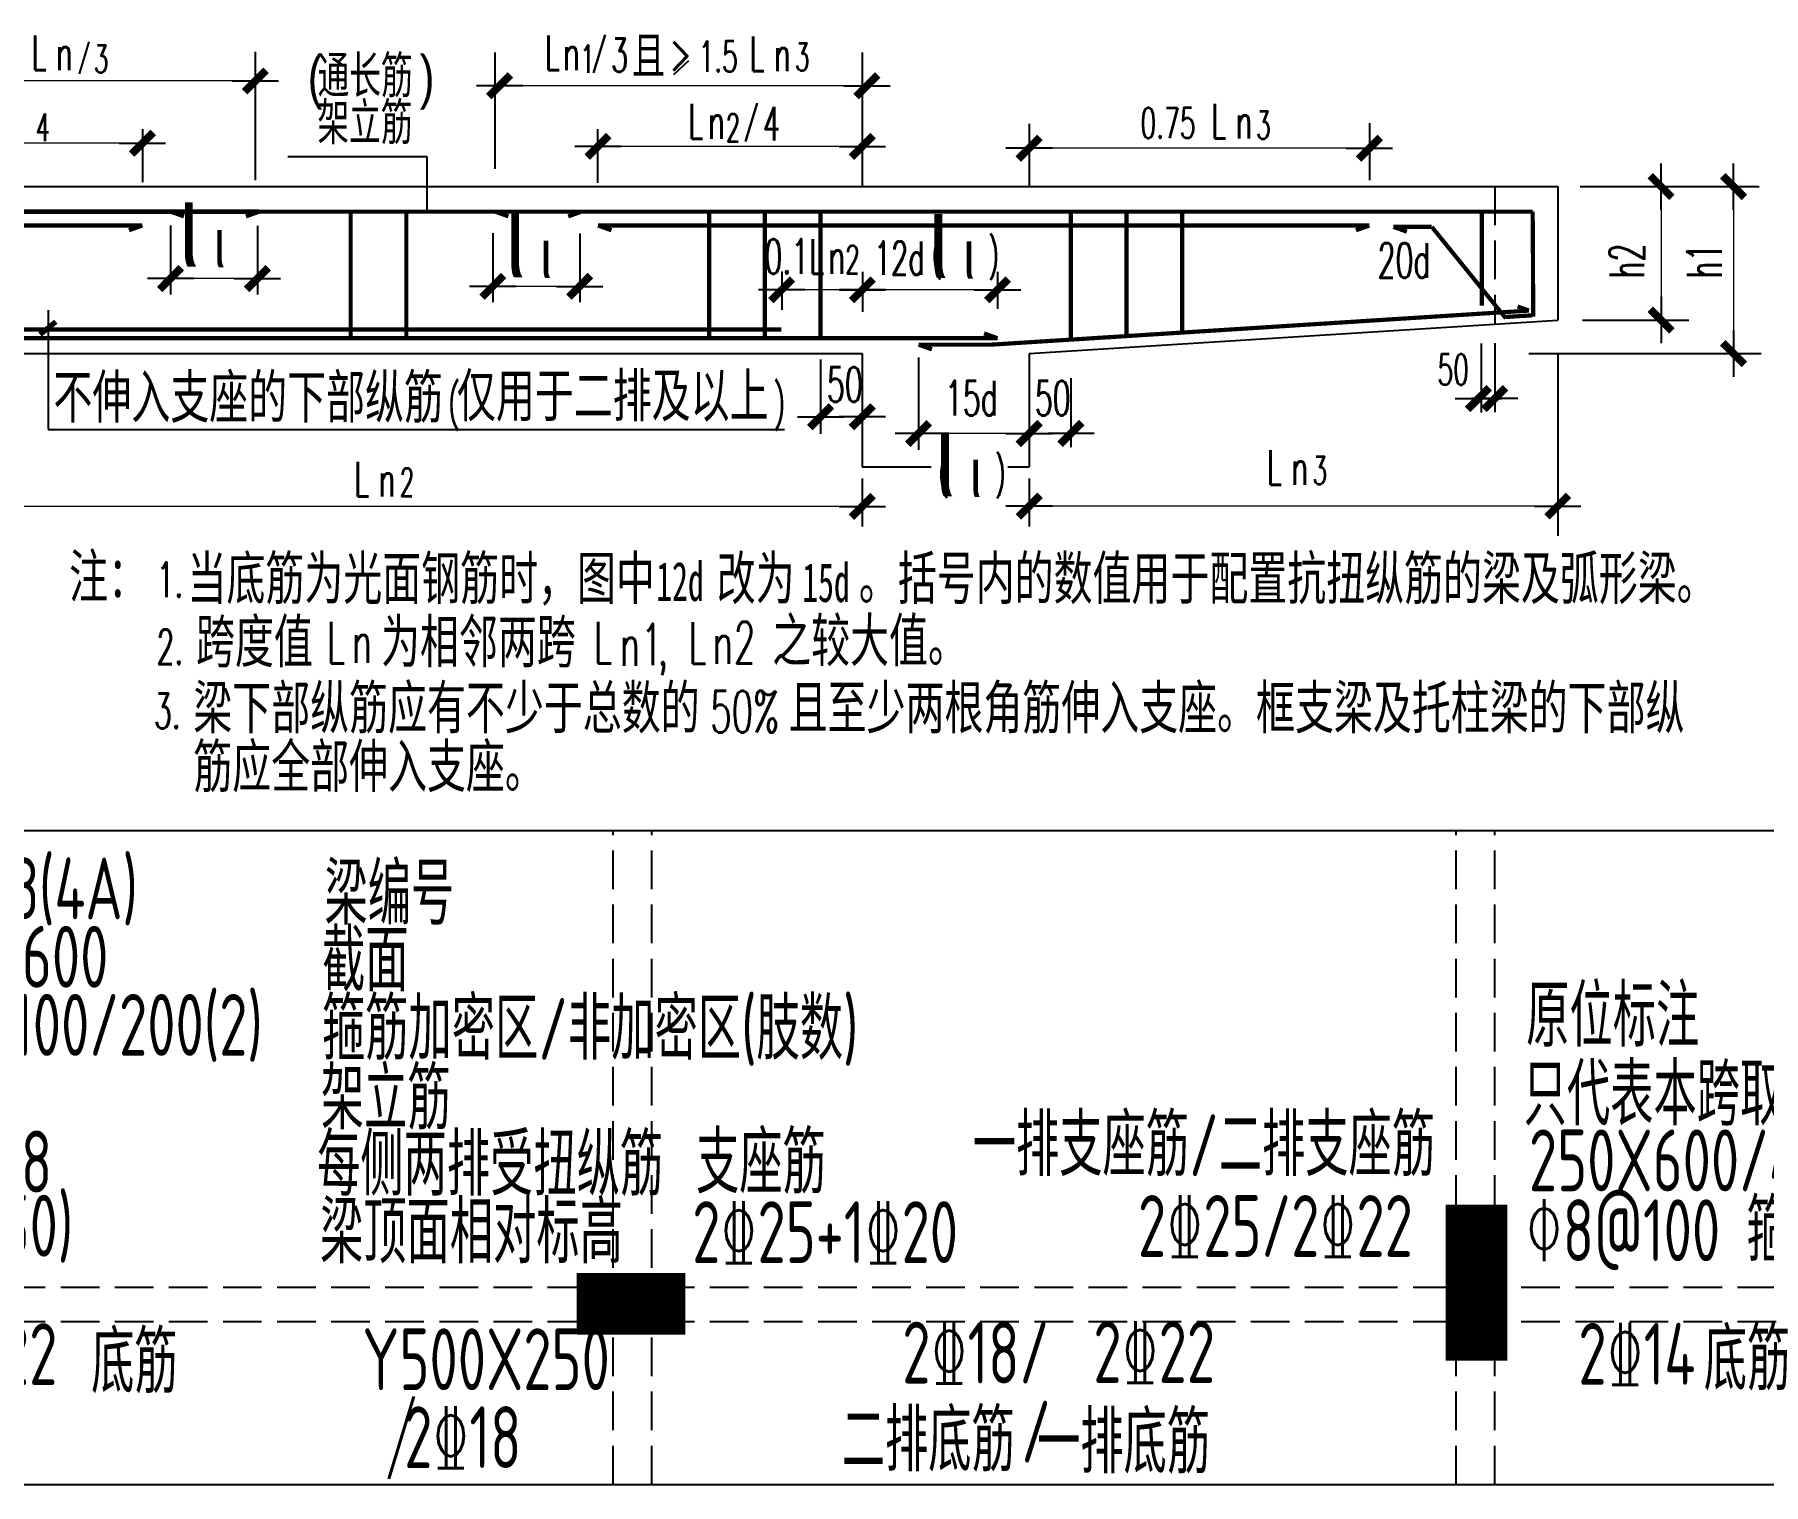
# Model space of a CAD drawing. Extents: x 250899 to 636064, y 268083 to 317384.
# Drawn here: x 415169 to 426355, y 296841 to 306219 of the extents above; entities that cross this region are included whole.
import ezdxf

# ---------------------------------------------------------------- set-up
doc = ezdxf.new("R2010")
doc.units = 0
doc.header["$LTSCALE"] = 1000
doc.header["$MEASUREMENT"] = 0
doc.linetypes.add('DASH', pattern=[0.35, 0.25, -0.1])
for name, color, linetype in [('OTHER', 7, 'Continuous'), ('TEXT', 7, 'Continuous'), ('文字', 7, 'Continuous'), ('标注', 3, 'Continuous'), ('轮廓', 2, 'Continuous'), ('钢筋1', 1, 'Continuous')]:
    doc.layers.add(name, color=color, linetype=linetype)
doc.layers.add('Z-详图标注', color=3, linetype='Continuous', lineweight=18)
doc.styles.add('_HZTXT', font='gs_txt.shx', dxfattribs={"width": 0.8, "bigfont": 'gs_hztxt.shx'})
doc.styles.add('_SIMPLEX', font='SIMPLEX.shx', dxfattribs={"width": 0.7111111111111109})
doc.styles.add('_THZTXT', font='txt.shx', dxfattribs={"width": 0.8, "height": 400, "bigfont": 'hztxt.shx'})
doc.styles.add('_TXT', font='TXT', dxfattribs={"width": 1.028571428571429})
doc.styles.add('DIM_FONT', font='SIMPLEX.shx', dxfattribs={"width": 0.8})
doc.styles.add('HZ', font='txt', dxfattribs={"width": 0.8, "bigfont": 'hztxt'})
doc.styles.add('HZTXT', font='txt.shx', dxfattribs={"bigfont": 'hztxt.shx'})
doc.styles.add('TSSD_Rein', font='tssdeng.shx', dxfattribs={"width": 0.7, "bigfont": 'hztxt.shx'})
doc.dimstyles.new('AXIS', dxfattribs={"dimtxt": 300, "dimasz": 1, "dimexe": 250, "dimexo": 300, "dimgap": 150, "dimtad": 1, "dimdec": 0, "dimzin": 0, "dimdsep": 46, "dimtxsty": 'DIM_FONT', "dimblk": '_DIMX', "dimcen": 0.9, "dimse1": 1, "dimse2": 1, "dimclrt": 7, "dimadec": 0, "dimazin": 0, "dimtfac": 1, "dimtdec": 0, "dimtix": 1, "dimtmove": 2, "dimatfit": 3, "dimldrblk": '_DIMX', "dimfxl": 1, "dimtolj": 1, "dimtzin": 0, "dimarcsym": 0})

# ---------------------------------------------------------------- blocks, each defined once
blk = doc.blocks.new('_DIMX')
blk.add_line((-150, 0), (150, 0))
at = {"const_width": 50}
blk.add_lwpolyline([(-70, -70), (70, 70)], dxfattribs=at)
blk = doc.blocks.new('*D13')
at = {"layer": 'Defpoints', "color": 0, "transparency": 16777216}
for p in [(17730.86336820223, 3863.851491362213), (17730.86336820223, 2963.851491362213), (18252.86463424843, 2963.851491362213)]:
    blk.add_point(p, dxfattribs=at)
at = {"layer": '标注', "color": 0, "lineweight": -2, "transparency": 16777216}
blk.add_line((18251.86463424843, 3863.851491362213), (17731.86336820223, 3863.851491362213), dxfattribs=at)
at = {"layer": '标注', "color": 0, "lineweight": -2, "transparency": 16777216, "rotation": 180}
blk.add_blockref('_DIMX', (17730.86336820223, 3863.851491362213), dxfattribs=at)
at = {"layer": '标注', "color": 0, "lineweight": -2, "transparency": 16777216}
blk.add_blockref('_DIMX', (18252.86463424843, 3863.851491362213), dxfattribs=at)
blk = doc.blocks.new('*D18')
at = {"layer": 'Defpoints', "color": 0, "transparency": 16777216}
for p in [(22238.8079957345, 3187.235137495918), (22238.8079957345, 3160.697003048154), (22344.87594508496, 3187.235137495918)]:
    blk.add_point(p, dxfattribs=at)
at = {"layer": '文字', "color": 0, "lineweight": -2, "transparency": 16777216}
for p, q in [((22237.80799573451, 3160.697003048154), (22236.8079957345, 3160.697003048154)), ((22344.87594508496, 3160.697003048154), (22238.8079957345, 3160.697003048154)), ((22345.87594508496, 3160.697003048154), (22346.87594508496, 3160.697003048154))]:
    blk.add_line(p, q, dxfattribs=at)
blk.add_blockref('_DIMX', (22238.8079957345, 3160.697003048154), dxfattribs=at)
at = {"layer": '文字', "color": 0, "lineweight": -2, "transparency": 16777216, "rotation": 180}
blk.add_blockref('_DIMX', (22344.87594508496, 3160.697003048154), dxfattribs=at)
blk = doc.blocks.new('*D21')
at = {"layer": 'Defpoints', "color": 0, "transparency": 16777216}
for p in [(23220.93265719992, 4531.717706062724), (23220.93265719992, 3668.077706062943), (23420.69423773909, 3668.077706062943)]:
    blk.add_point(p, dxfattribs=at)
at = {"layer": '标注', "color": 0, "lineweight": -2, "transparency": 16777216}
blk.add_line((23420.69423773909, 4530.717706062723), (23420.69423773909, 3669.077706062943), dxfattribs=at)
for p, rotation in [((23420.69423773909, 4531.717706062724), 90), ((23420.69423773909, 3668.077706062943), 270)]:
    blk.add_blockref('_DIMX', p, dxfattribs=dict(at, rotation=rotation))
blk = doc.blocks.new('*D22')
at = {"layer": 'Defpoints', "color": 0, "transparency": 16777216}
for p in [(23562.17265160965, 4531.716798532531), (23562.17265160965, 3451.716798532531), (23890.23978968198, 3451.716798532531)]:
    blk.add_point(p, dxfattribs=at)
at = {"layer": '标注', "color": 0, "lineweight": -2, "transparency": 16777216}
blk.add_line((23890.23978968198, 4530.71679853253), (23890.23978968198, 3452.716798532531), dxfattribs=at)
for p, rotation in [((23890.23978968198, 4531.716798532531), 90), ((23890.23978968198, 3451.716798532531), 270)]:
    blk.add_blockref('_DIMX', p, dxfattribs=dict(at, rotation=rotation))
blk = doc.blocks.new('*D23')
at = {"layer": 'Defpoints', "color": 0, "transparency": 16777216}
for p in [(19332.09654867542, 4779.485598697916), (19332.09654867533, 3879.485598697917), (21533.64054867532, 3879.485598697684)]:
    blk.add_point(p, dxfattribs=at)
at = {"layer": '标注', "color": 0, "lineweight": -2, "transparency": 16777216}
blk.add_line((21532.64054867542, 4779.485598697685), (19333.09654867542, 4779.485598697916), dxfattribs=at)
for p, rotation in [((19332.09654867542, 4779.485598697916), 179.9999999999939), ((21533.64054867541, 4779.485598697685), 359.9999999999939)]:
    blk.add_blockref('_DIMX', p, dxfattribs=dict(at, rotation=rotation))
blk = doc.blocks.new('*D24')
at = {"layer": 'Defpoints', "color": 0, "transparency": 16777216}
for p in [(19332.09908387833, 3268.26201208344), (19602.09908387833, 3268.26201208344), (19332.09908387833, 2934.697734046036)]:
    blk.add_point(p, dxfattribs=at)
at = {"layer": '标注', "color": 0, "lineweight": -2, "transparency": 16777216}
for p, q in [((19331.09908387833, 2934.697734046036), (19330.09908387833, 2934.697734046036)), ((19602.09908387833, 2934.697734046036), (19332.09908387833, 2934.697734046036)), ((19603.09908387833, 2934.697734046036), (19604.09908387833, 2934.697734046036))]:
    blk.add_line(p, q, dxfattribs=at)
blk.add_blockref('_DIMX', (19332.09908387833, 2934.697734046036), dxfattribs=at)
at = {"layer": '标注', "color": 0, "lineweight": -2, "transparency": 16777216, "rotation": 180}
blk.add_blockref('_DIMX', (19602.09908387833, 2934.697734046036), dxfattribs=at)
blk = doc.blocks.new('*D25')
at = {"layer": 'Defpoints', "color": 0, "transparency": 16777216}
for p in [(18252.86463424843, 3863.851491362213), (18252.86463424843, 2963.851491362213), (19127.12463424844, 2963.851491362213)]:
    blk.add_point(p, dxfattribs=at)
at = {"layer": '标注', "color": 0, "lineweight": -2, "transparency": 16777216}
blk.add_line((19126.12463424844, 3863.851491362213), (18253.86463424843, 3863.851491362213), dxfattribs=at)
at = {"layer": '标注', "color": 0, "lineweight": -2, "transparency": 16777216, "rotation": 180}
blk.add_blockref('_DIMX', (18252.86463424843, 3863.851491362213), dxfattribs=at)
at = {"layer": '标注', "color": 0, "lineweight": -2, "transparency": 16777216}
blk.add_blockref('_DIMX', (19127.12463424844, 3863.851491362213), dxfattribs=at)
blk = doc.blocks.new('*D26')
at = {"layer": 'Defpoints', "color": 0, "transparency": 16777216}
for p in [(15861.56341891666, 3987.473414691813), (16423.87441891688, 3987.473414691813), (15861.56341891666, 3886.109513358512)]:
    blk.add_point(p, dxfattribs=at)
at = {"layer": '标注', "color": 0, "lineweight": -2, "transparency": 16777216}
blk.add_line((16422.87441891688, 3886.109513358512), (15862.56341891666, 3886.109513358512), dxfattribs=at)
at = {"layer": '标注', "color": 0, "lineweight": -2, "transparency": 16777216, "rotation": 180}
blk.add_blockref('_DIMX', (15861.56341891666, 3886.109513358512), dxfattribs=at)
at = {"layer": '标注', "color": 0, "lineweight": -2, "transparency": 16777216}
blk.add_blockref('_DIMX', (16423.87441891688, 3886.109513358512), dxfattribs=at)
blk = doc.blocks.new('*D27')
at = {"layer": 'Defpoints', "color": 0, "transparency": 16777216}
for p in [(15905.48329593942, 5183.253710059631), (15905.48329593939, 4283.253710059631), (18281.8972959395, 4283.253710059573)]:
    blk.add_point(p, dxfattribs=at)
at = {"layer": '标注', "color": 0, "lineweight": -2, "transparency": 16777216}
blk.add_line((18280.89729593952, 5183.253710059572), (15906.48329593942, 5183.253710059631), dxfattribs=at)
for p, rotation in [((15905.48329593942, 5183.253710059631), 179.9999999999986), ((18281.89729593952, 5183.253710059572), 359.9999999999986)]:
    blk.add_blockref('_DIMX', p, dxfattribs=dict(at, rotation=rotation))
blk = doc.blocks.new('*D28')
at = {"layer": 'Defpoints', "color": 0, "transparency": 16777216}
for p in [(16542.58794859194, 4791.700183128305), (16542.58794859191, 3891.700183128305), (18252.10194859188, 3891.700183128247)]:
    blk.add_point(p, dxfattribs=at)
at = {"layer": '标注', "color": 0, "lineweight": -2, "transparency": 16777216}
blk.add_line((18251.10194859191, 4791.700183128248), (16543.58794859194, 4791.700183128305), dxfattribs=at)
for p, rotation in [((16542.58794859194, 4791.700183128305), 179.999999999998), ((18252.10194859191, 4791.700183128248), 359.999999999998)]:
    blk.add_blockref('_DIMX', p, dxfattribs=dict(at, rotation=rotation))
blk = doc.blocks.new('*D29')
at = {"layer": 'Defpoints', "color": 0, "transparency": 16777216}
for p in [(17982.097541244, 3376.569371431608), (18252.097541244, 3376.569371431608), (17982.097541244, 3043.005093394204)]:
    blk.add_point(p, dxfattribs=at)
at = {"layer": '标注', "color": 0, "lineweight": -2, "transparency": 16777216}
for p, q in [((17981.097541244, 3043.005093394204), (17980.097541244, 3043.005093394204)), ((18252.097541244, 3043.005093394204), (17982.097541244, 3043.005093394204)), ((18253.097541244, 3043.005093394204), (18254.097541244, 3043.005093394204))]:
    blk.add_line(p, q, dxfattribs=at)
blk.add_blockref('_DIMX', (17982.097541244, 3043.005093394204), dxfattribs=at)
at = {"layer": '标注', "color": 0, "lineweight": -2, "transparency": 16777216, "rotation": 180}
blk.add_blockref('_DIMX', (18252.097541244, 3043.005093394204), dxfattribs=at)
blk = doc.blocks.new('*D30')
at = {"layer": 'Defpoints', "color": 0, "transparency": 16777216}
for p in [(18616.10438172403, 3267.709622633301), (19332.09938172414, 3267.709622633301), (18616.10438172403, 2934.145344595898)]:
    blk.add_point(p, dxfattribs=at)
at = {"layer": '标注', "color": 0, "lineweight": -2, "transparency": 16777216}
blk.add_line((19331.09938172414, 2934.145344595898), (18617.10438172402, 2934.145344595898), dxfattribs=at)
at = {"layer": '标注', "color": 0, "lineweight": -2, "transparency": 16777216, "rotation": 180}
blk.add_blockref('_DIMX', (18616.10438172403, 2934.145344595898), dxfattribs=at)
at = {"layer": '标注', "color": 0, "lineweight": -2, "transparency": 16777216}
blk.add_blockref('_DIMX', (19332.09938172414, 2934.145344595898), dxfattribs=at)
blk = doc.blocks.new('*D49')
at = {"layer": 'Defpoints', "color": 0, "transparency": 16777216}
for p in [(13776.56731936079, 4037.785772445677), (14338.87831936078, 4037.785772445677), (13776.56731936079, 3936.421871112376)]:
    blk.add_point(p, dxfattribs=at)
at = {"layer": '标注', "color": 0, "lineweight": -2, "transparency": 16777216}
blk.add_line((14337.87831936078, 3936.421871112376), (13777.56731936079, 3936.421871112376), dxfattribs=at)
at = {"layer": '标注', "color": 0, "lineweight": -2, "transparency": 16777216, "rotation": 180}
blk.add_blockref('_DIMX', (13776.56731936079, 3936.421871112376), dxfattribs=at)
at = {"layer": '标注', "color": 0, "lineweight": -2, "transparency": 16777216}
blk.add_blockref('_DIMX', (14338.87831936078, 3936.421871112376), dxfattribs=at)
blk = doc.blocks.new('*D50')
at = {"layer": 'Defpoints', "color": 0, "transparency": 16777216}
for p in [(11862.09820839809, 4812.499666855735), (11862.09820839809, 3912.499666855736), (13594.59820839809, 3912.499666855736)]:
    blk.add_point(p, dxfattribs=at)
at = {"layer": '标注', "color": 0, "lineweight": -2, "transparency": 16777216}
blk.add_line((13593.59820839809, 4812.499666855735), (11863.09820839809, 4812.499666855735), dxfattribs=at)
at = {"layer": '标注', "color": 0, "lineweight": -2, "transparency": 16777216, "rotation": 180}
blk.add_blockref('_DIMX', (11862.09820839809, 4812.499666855735), dxfattribs=at)
at = {"layer": '标注', "color": 0, "lineweight": -2, "transparency": 16777216}
blk.add_blockref('_DIMX', (13594.59820839809, 4812.499666855735), dxfattribs=at)
blk = doc.blocks.new('*D51')
at = {"layer": 'Defpoints', "color": 0, "transparency": 16777216}
for p in [(11862.09975205897, 5214.701239277674), (11862.09975205897, 4314.701239277674), (14324.98575205891, 4314.701239277674)]:
    blk.add_point(p, dxfattribs=at)
at = {"layer": '标注', "color": 0, "lineweight": -2, "transparency": 16777216}
blk.add_line((14323.98575205891, 5214.701239277674), (11863.09975205897, 5214.701239277674), dxfattribs=at)
at = {"layer": '标注', "color": 0, "lineweight": -2, "transparency": 16777216, "rotation": 180}
blk.add_blockref('_DIMX', (11862.09975205897, 5214.701239277674), dxfattribs=at)
at = {"layer": '标注', "color": 0, "lineweight": -2, "transparency": 16777216}
blk.add_blockref('_DIMX', (14324.98575205891, 5214.701239277674), dxfattribs=at)
blk = doc.blocks.new('*D57')
at = {"layer": 'Defpoints', "color": 0, "transparency": 16777216}
for p in [(19332.0930924096, 2769.460956449162), (22752.0930924096, 2769.460956449162), (19332.0930924096, 2464.921809955042)]:
    blk.add_point(p, dxfattribs=at)
at = {"layer": '标注', "color": 0, "lineweight": -2, "transparency": 16777216}
blk.add_line((22751.0930924096, 2464.921809955042), (19333.0930924096, 2464.921809955042), dxfattribs=at)
at = {"layer": '标注', "color": 0, "lineweight": -2, "transparency": 16777216, "rotation": 180}
blk.add_blockref('_DIMX', (19332.0930924096, 2464.921809955042), dxfattribs=at)
at = {"layer": '标注', "color": 0, "lineweight": -2, "transparency": 16777216}
blk.add_blockref('_DIMX', (22752.0930924096, 2464.921809955042), dxfattribs=at)
blk = doc.blocks.new('*D58')
at = {"layer": 'Defpoints', "color": 0, "transparency": 16777216}
for p in [(11862.09890511207, 2767.196839663964), (18252.09890511207, 2767.196839663906), (11862.09890511207, 2462.657693169961)]:
    blk.add_point(p, dxfattribs=at)
at = {"layer": '标注', "color": 0, "lineweight": -2, "transparency": 16777216}
blk.add_line((18251.09890511207, 2462.657693169904), (11863.09890511207, 2462.657693169961), dxfattribs=at)
for p, rotation in [((11862.09890511207, 2462.657693169961), 179.9999999999995), ((18252.09890511207, 2462.657693169904), 359.9999999999995)]:
    blk.add_blockref('_DIMX', p, dxfattribs=dict(at, rotation=rotation))
blk = doc.blocks.new('A$C14DB33D0')
at = {"layer": '文字'}
for p, q in [((17032.70352922263, 5255.772365221819), (17129.40925534209, 5347.330171633752)), ((17032.70352922263, 5255.772365221819), (17129.40925534209, 5347.330171633984)), ((22255.93504969845, 3515.692443139044), (22255.93504969845, 3069.932302688605)), ((22344.87435914366, 3518.490673159489), (22344.87435914366, 3072.730532708935))]:
    blk.add_line(p, q, dxfattribs=at)
at = {"layer": '文字', "const_width": 27}
for points in [[(22261.02706993231, 4369.720620580607), (22261.02706993231, 3761.923596606481)], [(12378.74615298584, 3606.817834312395), (17728.29039134295, 3606.817834312336)], [(19310.87639123457, 3515.017558073516), (19311.77549347002, 3515.045969021514)]]:
    blk.add_lwpolyline(points, dxfattribs=at)
at = {"layer": '标注'}
for p, q in [((14324.98923326772, 5402.699233015249), (14324.98923326772, 4572.282989390143)), ((15875.68959900155, 5397.949883746631), (15875.68959900155, 4646.584319597641)), ((18252.09749793703, 5397.949883746573), (18252.09749793703, 4531.72062058084)), ((19332.09749793704, 4937.412396260311), (19332.09749793704, 4531.72062058084)), ((21533.63715177681, 4940.795852355317), (21533.63715177681, 4572.729501853704)), ((13594.59749793703, 4903.150932285767), (13594.59749793703, 4560.147292380753)), ((13594.59749793703, 4863.202182221058), (13594.59749793703, 4627.856219096291)), ((16539.82910155412, 4903.178723005061), (16539.82910155412, 4555.547138960166)), ((14534.70700672269, 4726.731992567838), (15434.77538549714, 4726.731992567838)), ((15434.77538549714, 4726.731992567838), (15434.77538549714, 4369.720620580898)), ((22897.90561763803, 4531.720620580607), (24056.09830832295, 4531.720620580607)), ((13776.5648552794, 4279.842109578377), (13776.5648552794, 3833.841765449565)), ((14338.88264205469, 4277.61205925019), (14338.88264205469, 3833.841765449565)), ((15861.5609548355, 4229.529751824396), (15861.5609548355, 3783.5294076957)), ((16423.87874161079, 4227.299701496326), (16423.87874161079, 3783.5294076957)), ((17730.87863535131, 3982.216114499614), (17730.87863535131, 3734.172505449162)), ((18252.86845103558, 3969.18643918739), (18252.86845103558, 3721.142830137055)), ((18252.87226782273, 3980.962545869413), (18252.87226782273, 3732.918936819078)), ((19127.1266079722, 3980.496413944879), (19127.1266079722, 3740.495563933633)), ((12985.23387780855, 3732.786994186528), (12985.23387780855, 2959.172115219241)), ((22913.02524860133, 3668.075461318375), (23600.60811981955, 3668.075461318375)), ((17982.09749793703, 3411.975133542794), (17982.09749793703, 2931.204719746958)), ((18616.10386432917, 3426.767522852992), (18616.10386432917, 2829.197381338229)), ((22564.09882142535, 3451.720620580607), (24068.86491347989, 3451.720620580607)), ((22752.09749793704, 3451.720620580607), (22752.09749793698, 2272.51705995878)), ((19602.09749793703, 3292.491404157256), (19602.09749793703, 2846.731263706934)), ((12985.23387780855, 2959.172115219241), (17748.7481875054, 2959.172115219182)), ((18252.09749793698, 2644.104665913044), (18252.09749793698, 2331.749914692024)), ((19332.09749793698, 2644.104665913044), (19332.09749793698, 2331.749914692024))]:
    blk.add_line(p, q, dxfattribs=at)
at = {"layer": '标注', "const_width": 33.75}
blk.add_lwpolyline([(13034.51540944655, 3657.448514253899), (12932.28312217141, 3574.632735201689)], dxfattribs=at)
at = {"layer": '轮廓'}
for p, q in [((11862.09749793703, 4531.720620580897), (19332.09749793704, 4531.72062058084)), ((19332.09749793704, 4531.72062058084), (22752.09749793704, 4531.720620580607)), ((22752.09749793704, 4531.720620580607), (22752.09749793704, 3668.075461318375)), ((19332.09749793704, 3451.72062058084), (22752.09749793704, 3668.075461318375)), ((11862.09749793703, 3451.720620580899), (18252.09749793703, 3451.72062058084)), ((18252.09749793703, 3451.72062058084), (18252.09749793698, 2719.319211569739)), ((19332.09749793704, 3451.72062058084), (19332.09749793698, 2719.319211569739)), ((18252.09749793698, 2719.319211569739), (18697.33625419222, 2719.319211569739)), ((19193.3337684634, 2719.319211569739), (19332.09749793698, 2719.319211569739))]:
    blk.add_line(p, q, dxfattribs=at)
at = {"layer": '轮廓', "linetype": 'DASH'}
blk.add_line((22344.87435914366, 4531.720620580607), (22344.87435914366, 3642.313853909501), dxfattribs=at)
at = {"layer": '钢筋1'}
for points, const_width in [([(8323.838963221993, 4369.720620580898), (14349.26428559911, 4369.720620580898)], 30), ([(13776.21187972301, 4369.720620580898), (13863.20925899013, 4338.748209591321)], 27), ([(13776.21187972301, 4369.720620580898), (22589.64749793709, 4369.72062058084)], 27), ([(14351.49749793694, 4369.720620580898), (14264.50011867028, 4338.748209591089)], 27), ([(14942.18203656631, 4369.720620580898), (14942.18203656631, 3550.65823552019)], 27), ([(15302.18203656631, 4369.720620580898), (15302.18203656631, 3550.65823552019)], 27), ([(15875.68959900155, 4369.720620580898), (15962.68697826844, 4338.748209591089)], 27), ([(15876.15006341948, 4369.720620580898), (22589.64749793709, 4369.720620580607)], 27), ([(16436.49359749304, 4369.720620580898), (16349.49621822615, 4338.748209591089)], 27), ([(17262.09749793703, 4369.720620580898), (17262.09749793703, 3550.65823552019)], 27), ([(17622.09749793703, 4369.72062058084), (17622.09749793703, 3550.658235520132)], 27), ([(17982.09749793703, 4369.72062058084), (17982.09749793703, 3550.658235520132)], 27), ([(19602.09749793703, 4369.72062058084), (19602.09749793703, 3541.700426309377)], 27), ([(19962.09749793703, 4369.72062058084), (19962.09749793703, 3564.474620071247)], 27), ([(20322.09749793704, 4369.72062058084), (20322.09749793704, 3587.248813833002)], 27), ([(22589.64749793709, 4369.720620580607), (22590.09749793704, 4369.270620580653)], 27), ([(22590.09749793704, 4369.270620580653), (22593.67706198036, 3690.87137459976)], 27), ([(9049.597497937268, 4279.720620580898), (13594.59749793703, 4279.720620580898)], 30), ([(13594.59749793703, 4279.720620580898), (13507.60011867014, 4248.748209591089)], 27), ([(16542.58959900145, 4279.720620580898), (21533.63715177681, 4279.720620580607)], 27), ([(16542.58959900145, 4279.720620580898), (16629.58697826858, 4248.748209591089)], 27), ([(21533.63715177681, 4279.720620580607), (21446.63977250993, 4248.74820959103)], 27), ([(21688.93327874667, 4270.788444588084), (21775.93065801379, 4239.816033598276)], 27), ([(21688.93327874667, 4270.788444588084), (21937.36761473189, 4270.788444588084)], 27), ([(22416.04969272832, 3679.634374253227), (21937.36761473189, 4270.788444588084)], 27), ([(19089.79243406514, 3509.29116300436), (22566.09403476096, 3729.207735862474)], 27), ([(22416.04969272832, 3687.922582699226), (22589.64839570154, 3698.904722972198)], 27), ([(22566.11920196214, 3729.387074231876), (22492.01959570823, 3755.767678778975)], 27), ([(19040.42810901091, 3581.630646509708), (19127.42548827804, 3550.658235520132)], 27), ([(10988.19749793713, 3550.65823552019), (19127.42548827804, 3550.658235520132)], 27), ([(18616.10386432917, 3509.29116300436), (18703.10124359582, 3478.318752014668)], 27), ([(18616.10386432917, 3509.29116300436), (19089.79243406514, 3509.29116300436)], 27), ([(19090.24243406509, 3509.29116300436), (19090.24153630063, 3509.319573952474)], 27)]:
    blk.add_lwpolyline(points, dxfattribs=dict(at, const_width=const_width))
at = {"layer": 'TEXT', "style": '_SIMPLEX', "width": 0.6}
for s, height, p in [('0.1L', 225, (17619.28170063207, 3967.307734729381)), ('2', 180, (18143.14559807605, 3969.91405055952)), ('15d', 225, (18787.08938022354, 3050.028019390309))]:
    blk.add_text(s, height=height, rotation=359.9999999999997, dxfattribs=at).set_placement(p)
at = {"layer": '文字'}
for s, height, rotation, style, width, p in [('L', 225, 359.9999999999997, '_SIMPLEX', 0.6, (12877.36622079159, 5284.424205012685)), ('L', 225, 359.9999999999997, '_SIMPLEX', 0.6, (16198.59248831891, 5284.424205012452)), ('/', 162, 359.9999999999997, '_SIMPLEX', 0.6, (16504.60631795996, 5321.123254806916)), ('3', 216, 359.9999999999997, '_SIMPLEX', 0.6, (16626.59709685924, 5273.76830471104)), ('且', 270, 359.9999999999997, '_THZTXT', 0.8, (16760.96912886318, 5235.370911762068)), ('L', 225, 359.9999999999997, '_SIMPLEX', 0.6, (17522.95520896814, 5277.424471006852)), ('n', 225, 359.9999999999997, '_SIMPLEX', 0.6, (13034.39992091409, 5284.15945178661)), ('/', 135, 359.9999999999997, '_SIMPLEX', 0.6, (13178.93141390523, 5306.154064389709)), ('3', 180, 359.9999999999997, '_SIMPLEX', 0.6, (13280.59039632091, 5266.691605976499)), ('(', 270, 359.9999999999997, '_HZTXT', 0.8, (14663.77911554114, 5109.224242842007)), ('通长筋', 270, 359.9999999999997, '_HZTXT', 0.8, (14727.87839113152, 5109.224242842007)), (')', 270, 359.9999999999997, '_HZTXT', 0.8, (15388.27372971433, 5109.224242842007)), ('n', 225, 359.9999999999997, '_SIMPLEX', 0.6, (16316.16025881562, 5284.159451786494)), ('1', 180, 359.9999999999997, '_SIMPLEX', 0.6, (16427.35251880507, 5266.809159450531)), ('>', 216, 359.9999999999997, '_SIMPLEX', 0.6, (17008.63953501335, 5283.382512462274)), ('1.5', 198, 359.9999999999997, '_SIMPLEX', 0.6, (17192.20513761858, 5273.04301677936)), ('n', 225, 359.9999999999997, '_SIMPLEX', 0.6, (17679.98890909064, 5277.159717780894)), ('3', 180, 359.9999999999997, '_SIMPLEX', 0.6, (17817.66542775184, 5280.030786836992)), ('架立筋', 270, 359.9999999999997, '_HZTXT', 0.8, (14726.71488292282, 4806.165902376008)), ('L', 225, 359.9999999999997, '_SIMPLEX', 0.6, (17126.88426201208, 4841.435016315438)), ('/', 162, 359.9999999999997, '_SIMPLEX', 0.6, (17487.88081205194, 4877.627911730909)), ('4', 216, 359.9999999999997, '_SIMPLEX', 0.6, (17609.87159095099, 4830.27296163515)), ('0.75', 198, 359.9999999999997, '_SIMPLEX', 0.6, (20052.27022761083, 4843.795387293918)), ('L', 225, 359.9999999999997, '_SIMPLEX', 0.6, (20510.02411111561, 4842.285503943691)), ('4', 180, 359.9999999999997, '_SIMPLEX', 0.6, (12903.70678588305, 4824.55290490768)), ('n', 225, 359.9999999999997, '_SIMPLEX', 0.6, (17253.86519711208, 4841.17026308948)), ('2', 180, 359.9999999999997, '_SIMPLEX', 0.6, (17369.59027271159, 4822.788072405972)), ('n', 225, 359.9999999999997, '_SIMPLEX', 0.6, (20667.05781123811, 4842.020750717733)), ('3', 180, 359.9999999999997, '_SIMPLEX', 0.6, (20801.1707982861, 4838.85163260054)), ('ι', 540, 359.9999999999997, '_HZTXT', 0.8, (13830.40549589717, 4014.015073401918)), ('ι', 315, 359.9999999999997, '_HZTXT', 0.8, (14055.75807200628, 4009.823817183213)), ('ι', 540, 359.9999999999997, '_HZTXT', 0.8, (15942.36936405487, 3944.443286287082)), ('ι', 540, 359.9999999999997, '_HZTXT', 0.8, (18680.10425835778, 3939.269444758894)), ('ι', 315, 359.9999999999997, '_HZTXT', 0.8, (16167.72194016422, 3940.252030068375)), ('12d', 216, 359.9999999999997, '_SIMPLEX', 0.6, (18327.584739062, 3960.42009691499)), ('(', 198, 359.9999999999997, '_SIMPLEX', 0.6, (18699.82247149525, 3996.234469779193)), ('ι', 315, 359.9999999999997, '_HZTXT', 0.8, (18905.45683446689, 3935.078188540189)), (')', 198, 359.9999999999997, '_SIMPLEX', 0.6, (19066.35389858857, 3993.027338020628)), ('20d', 225, 359.9999999999997, '_SIMPLEX', 0.6, (21586.68944976316, 3941.515364161584)), ('h2', 225, 89.99999999999973, '_SIMPLEX', 0.6, (23312.09914402268, 3937.247328249512)), ('n', 225, 359.9999999999997, '_SIMPLEX', 0.6, (18032.69289487484, 3967.042981503423)), ('h1', 225, 89.99999999999973, '_SIMPLEX', 0.6, (23812.80933834124, 3937.247328249512)), ('仅用于二排及以上', 315, 359.9999999999997, '_THZTXT', 0.8, (15629.50435703969, 3013.031001061965)), ('50', 225, 359.9999999999997, '_SIMPLEX', 0.6, (18023.62035836512, 3138.426340081154)), ('50', 198, 359.9999999999997, '_SIMPLEX', 0.6, (21973.95986094675, 3248.635496362469)), ('不伸入支座的下部纵筋', 315, 359.9999999999997, '_THZTXT', 0.8, (13018.91053032991, 3003.936755490788)), ('(', 252, 359.9999999999997, '_TXT', 0.6, (15556.70612081908, 3013.031001061965)), (')', 252, 359.9999999999997, '_TXT', 0.6, (17667.90259325993, 3013.031001061907)), ('50', 225, 359.9999999999997, '_SIMPLEX', 0.6, (19368.95827842899, 3050.028019390309)), ('ι', 540, 359.9999999999997, '_HZTXT', 0.8, (18723.3545929591, 2526.903232191813)), ('(', 198, 359.9999999999997, '_SIMPLEX', 0.6, (18743.07280609658, 2583.868257212344)), (')', 198, 359.9999999999997, '_SIMPLEX', 0.6, (19109.60423318989, 2580.661125453662)), ('L', 225, 359.9999999999997, '_SIMPLEX', 0.6, (20871.03952165897, 2602.457223915386)), ('L', 225, 359.9999999999997, '_SIMPLEX', 0.6, (14965.39885172777, 2526.924330390706)), ('2', 180, 359.9999999999997, '_SIMPLEX', 0.6, (15260.10907051171, 2529.530646220847)), ('ι', 315, 359.9999999999997, '_HZTXT', 0.8, (18948.70716906822, 2522.71197597334)), ('n', 225, 359.9999999999997, '_SIMPLEX', 0.6, (21028.07322178147, 2602.192470689428)), ('3', 180, 359.9999999999997, '_SIMPLEX', 0.6, (21165.74974044244, 2605.063539745526)), ('n', 225, 359.9999999999997, '_SIMPLEX', 0.6, (15122.43255185027, 2526.659577164748)), ('注：', 315, 359.9999999999997, '_THZTXT', 0.8, (13120.07724300091, 1842.921583898896)), ('当底筋为光面钢筋时，图中', 315, 359.9999999999997, '_THZTXT', 0.8, (13886.4119930616, 1831.265585303489)), ('改为', 315, 359.9999999999997, '_THZTXT', 0.8, (17310.50949585129, 1831.265585303489)), ('。括号内的数值用于配置抗扭纵筋的梁及弧形梁。', 315, 359.9999999999997, '_THZTXT', 0.8, (18230.06473977555, 1831.26558530343)), ('1.', 225, 359.9999999999997, '_SIMPLEX', 0.6, (13686.04713263333, 1876.375240427856)), ('12d', 252, 359.9999999999997, '_TXT', 0.6, (16918.4313076401, 1851.77227619099)), ('15d', 252, 359.9999999999997, '_TXT', 0.6, (17863.16347230057, 1844.854074131239)), ('跨度值', 315, 359.9999999999997, '_THZTXT', 0.8, (13941.10125128779, 1422.716378587829)), ('L', 270, 359.9999999999997, '_SIMPLEX', 0.6, (14787.85104034719, 1445.679172917684)), ('为相邻两跨', 315, 359.9999999999997, '_THZTXT', 0.8, (15138.63652328559, 1421.846975200875)), ('L', 270, 359.9999999999997, '_SIMPLEX', 0.6, (16515.46252559329, 1445.679172917684)), ('1', 270, 359.9999999999997, '_SIMPLEX', 0.6, (16820.70738260279, 1435.065249054525)), ('L', 270, 359.9999999999997, '_SIMPLEX', 0.6, (17127.15260335494, 1444.197793369596)), ('2', 270, 359.9999999999997, '_SIMPLEX', 0.6, (17421.86282213841, 1446.804109199736)), ('之较大值。', 315, 359.9999999999997, '_THZTXT', 0.8, (17669.48385713825, 1429.301685942809)), ('2.', 225, 359.9999999999997, '_SIMPLEX', 0.6, (13686.04713263333, 1442.111607717648)), ('n', 270, 359.9999999999997, '_SIMPLEX', 0.6, (14949.72422869521, 1450.036386014377)), ('n', 270, 359.9999999999997, '_SIMPLEX', 0.6, (16683.03086394135, 1432.19417999831)), ('n', 270, 359.9999999999997, '_SIMPLEX', 0.6, (17284.18630347744, 1443.933040143521)), (',', 216, 359.9999999999997, '_SIMPLEX', 0.6, (16934.96888906899, 1436.813834796143)), ('梁下部纵筋应有不少于总数的', 315, 359.9999999999997, '_THZTXT', 0.8, (13923.99271276936, 994.6450684393711)), ('且至少两根角筋伸入支座。框支梁及托柱梁的下部纵', 315, 359.9999999999997, '_THZTXT', 0.8, (17776.17435361323, 994.6450684394295)), ('3.', 225, 359.9999999999997, '_SIMPLEX', 0.6, (13668.93859411491, 1027.008201352619)), ('50%', 270, 359.9999999999997, '_SIMPLEX', 0.6, (17268.49692134576, 1000.146902275803)), ('筋应全部伸入支座。', 315, 359.9999999999997, '_THZTXT', 0.8, (13923.99271276936, 614.5987079162805))]:
    blk.add_text(s, height=height, rotation=rotation, dxfattribs=dict(at, style=style, width=width)).set_placement(p)
dim = blk.add_aligned_dim(p1=(22344.87594508496, 3187.235137495918), p2=(22238.8079957345, 3187.235137495918), distance=26.53813444776415, text=' ', dimstyle='AXIS', dxfattribs=at)
dim.commit()
dim.dimension.update_dxf_attribs({"geometry": '*D18', "text_midpoint": (22291.84197040973, 3160.697003048154)})
at = {"layer": '标注'}
for p1, p2, distance, picture, middle in [((14324.98575205891, 4314.701239277674), (11862.09975205897, 4314.701239277674), -900, '*D51', (13093.54275205894, 5214.701239277674)), ((18281.8972959395, 4283.253710059573), (15905.48329593939, 4283.253710059631), -900, '*D27', (17093.69029593947, 5183.253710059602)), ((13594.59820839809, 3912.499666855736), (11862.09820839809, 3912.499666855736), -899.9999999999991, '*D50', (12728.34820839809, 4812.499666855735)), ((18252.10194859188, 3891.700183128247), (16542.58794859191, 3891.700183128305), -900, '*D28', (17397.34494859192, 4791.700183128276)), ((21533.64054867532, 3879.485598697684), (19332.09654867533, 3879.485598697917), -899.9999999999994, '*D23', (20432.86854867542, 4779.485598697799)), ((23220.93265719991, 4531.717706062721), (23220.93265719991, 3668.077706062941), 199.7615805391797, '*D21', (23420.69423773908, 4099.897706062825)), ((23562.17265160964, 4531.716798532528), (23562.17265160964, 3451.716798532529), 328.06713807233973, '*D22', (23890.23978968198, 3991.716798532523)), ((14338.87831936078, 4037.785772445677), (13776.56731936079, 4037.785772445677), 101.36390133330133, '*D49', (14057.72281936079, 3936.421871112376)), ((16423.87441891688, 3987.473414691813), (15861.56341891666, 3987.473414691813), 101.36390133330133, '*D26', (16142.71891891677, 3886.109513358512)), ((18252.86463424843, 2963.851491362213), (17730.86336820223, 2963.851491362213), -900, '*D13', (17991.86400122533, 3863.851491362213)), ((19127.12463424844, 2963.851491362213), (18252.86463424843, 2963.851491362213), -900, '*D25', (18689.99463424843, 3863.851491362213)), ((19332.09938172414, 3267.709622633301), (18616.10438172403, 3267.709622633301), 333.5642780374028, '*D30', (18974.10188172408, 2934.145344595898)), ((19602.09908387833, 3268.26201208344), (19332.09908387833, 3268.26201208344), 333.5642780374037, '*D24', (19467.09908387833, 2934.697734046036)), ((18252.09890511207, 2767.196839663906), (11862.09890511207, 2767.196839663964), 304.53914649400303, '*D58', (15057.09890511206, 2462.657693169932)), ((22752.0930924096, 2769.460956449162), (19332.0930924096, 2769.460956449162), 304.5391464941199, '*D57', (21042.0930924096, 2464.921809955042))]:
    dim = blk.add_aligned_dim(p1=p1, p2=p2, distance=distance, text=' ', dimstyle='AXIS', dxfattribs=at)
    dim.commit()
    dim.dimension.update_dxf_attribs({"geometry": picture, "text_midpoint": middle})
dim = blk.add_linear_dim(base=(17982.097541244, 3043.005093394204), p1=(18252.097541244, 3376.569371431608), p2=(17982.097541244, 3376.569371431608), angle=180, text=' ', dimstyle='AXIS', dxfattribs=at)
dim.commit()
dim.dimension.update_dxf_attribs({"geometry": '*D29', "text_midpoint": (18772.040398387, 3313.005093393972), "dimtype": 129})

msp = doc.modelspace()

# ---------------------------------------------------------------- linework, layer by layer
at = {"linetype": 'DASH'}
for p, q in [((418912.4147129894, 296841.3047644695), (418912.4147129899, 301069.0198612981)), ((419162.4147129894, 296841.3047644695), (419162.4147129899, 301069.0198612981)), ((424367.6058353648, 296841.3047644695), (424367.6058353654, 301069.0198612981)), ((424617.6058353649, 296841.3047644695), (424617.6058353653, 301069.0198612981))]:
    msp.add_line(p, q, dxfattribs=at)
at = {"color": 7, "linetype": 'DASH'}
for p, q in [((402387.9008653254, 298118.2231196155), (426916.9837528875, 298118.2231196148)), ((402387.9008653254, 297894.026161462), (426916.9837528875, 297894.0261614618))]:
    msp.add_line(p, q, dxfattribs=at)
at = {"const_width": 400}
for points in [[(424498.0829603595, 297642.5634101842), (424498.0829603595, 298650.9023383696)], [(419379.566139776, 298009.7978626498), (418676.3024414664, 298009.7978626498)]]:
    msp.add_lwpolyline(points, dxfattribs=at)
at = {"layer": 'OTHER'}
for p, q in [((427372.898623612, 301069.0198612978), (414851.9367102983, 301069.0198612981)), ((414851.9367102978, 296841.3047644695), (427372.8986236116, 296841.3047644693))]:
    msp.add_line(p, q, dxfattribs=at)

# ---------------------------------------------------------------- block references
at = {"layer": 'Z-详图标注'}
msp.add_blockref('A$C14DB33D0', (402271.8091359322, 300704.615615072), dxfattribs=at)

# ---------------------------------------------------------------- texts
for s, height, style, width, p in [('3KL13(4A)', 400, 'TSSD_Rein', 0.7, (414274.526193212, 300496.2300228494)), ('梁编号', 400, 'TSSD_Rein', 0.7, (417044.3424041394, 300460.9600610723)), ('截面', 400, 'TSSD_Rein', 0.7, (417028.433556529, 300030.2850503893)), ('250X600', 400, 'TSSD_Rein', 0.7, (414286.1051112695, 300054.3440887462)), ('\x828@100/200(2)', 400, 'TSSD_Rein', 0.7, (414264.5811121399, 299613.8643809379)), ('箍筋加密区/非加密区(肢数)', 400, 'TSSD_Rein', 0.7, (417027.8903249381, 299588.0073319146)), ('原位标注', 400, 'TSSD_Rein', 0.7, (424819.948990073, 299671.446073519)), ('架立筋', 400, 'TSSD_Rein', 0.7, (417021.1109255848, 299137.7832712223)), ('只代表本跨取值', 400, 'TSSD_Rein', 0.7, (424803.192942241, 299163.9505652598)), ('一排支座筋/二排支座筋', 400, 'TSSD_Rein', 0.7, (421238.5034898732, 298836.0639750682)), ('N4\x8418', 400, 'TSSD_Rein', 0.7, (414276.4315945606, 298729.2958130029)), ('每侧两排受扭纵筋', 400, 'TSSD_Rein', 0.7, (416996.1969425136, 298709.5370088694)), ('支座筋', 400, 'HZ', 0.7, (419448.4241705181, 298722.9120178175)), ('250X600/400', 400, 'TSSD_Rein', 0.7, (424837.506972553, 298737.1986034716)), ('(-0.050)', 400, 'TSSD_Rein', 0.7, (414215.96102175, 298314.8776790871)), ('梁顶面相对标高', 400, 'TSSD_Rein', 0.7, (417015.3589926565, 298271.3857907251)), ('2\x8425+1\x8420', 400, 'TSSD_Rein', 0.7, (419423.6735942408, 298273.1600684858)), ('2\x8425/2\x8422', 400, 'TSSD_Rein', 0.7, (422307.7758339338, 298312.9951321016)), ('\x828@100 箍筋', 400, 'TSSD_Rein', 0.7, (424816.5948346348, 298285.3320289431)), ('2\x8418/', 400, 'TSSD_Rein', 0.7, (420783.1591215318, 297493.9549017575)), ('2\x8422', 400, 'TSSD_Rein', 0.7, (422019.3781414887, 297497.8288544527)), ('底筋', 400, 'TSSD_Rein', 0.7, (425968.6720688718, 297450.5167858654)), ('2\x8422', 400, 'TSSD_Rein', 0.7, (414528.6448703108, 297484.1831962214)), ('底筋', 400, 'TSSD_Rein', 0.7, (415534.4661844389, 297432.676126154)), ('Y500X250', 400, 'TSSD_Rein', 0.7, (417289.2023486141, 297450.9516872902)), ('2\x8414', 400, 'TSSD_Rein', 0.7, (425157.6105551992, 297485.7993363346)), ('/', 350, 'HZTXT', 0.6, (417441.9418546425, 296993.7789947417)), ('2\x8418', 400, 'TSSD_Rein', 0.7, (417560.2636281447, 296946.6626588403)), ('二排底筋', 400, 'TSSD_Rein', 0.7, (420391.1174930099, 296926.0084982849)), ('/', 400, 'TSSD_Rein', 0.7, (421552.430472357, 296982.7038063117)), ('一排底筋', 400, 'TSSD_Rein', 0.7, (421654.8946058106, 296912.6058205077))]:
    msp.add_text(s, height=height, rotation=359.9999999999988, dxfattribs=dict(style=style, width=width)).set_placement(p)

doc.saveas('drawing.dxf')
